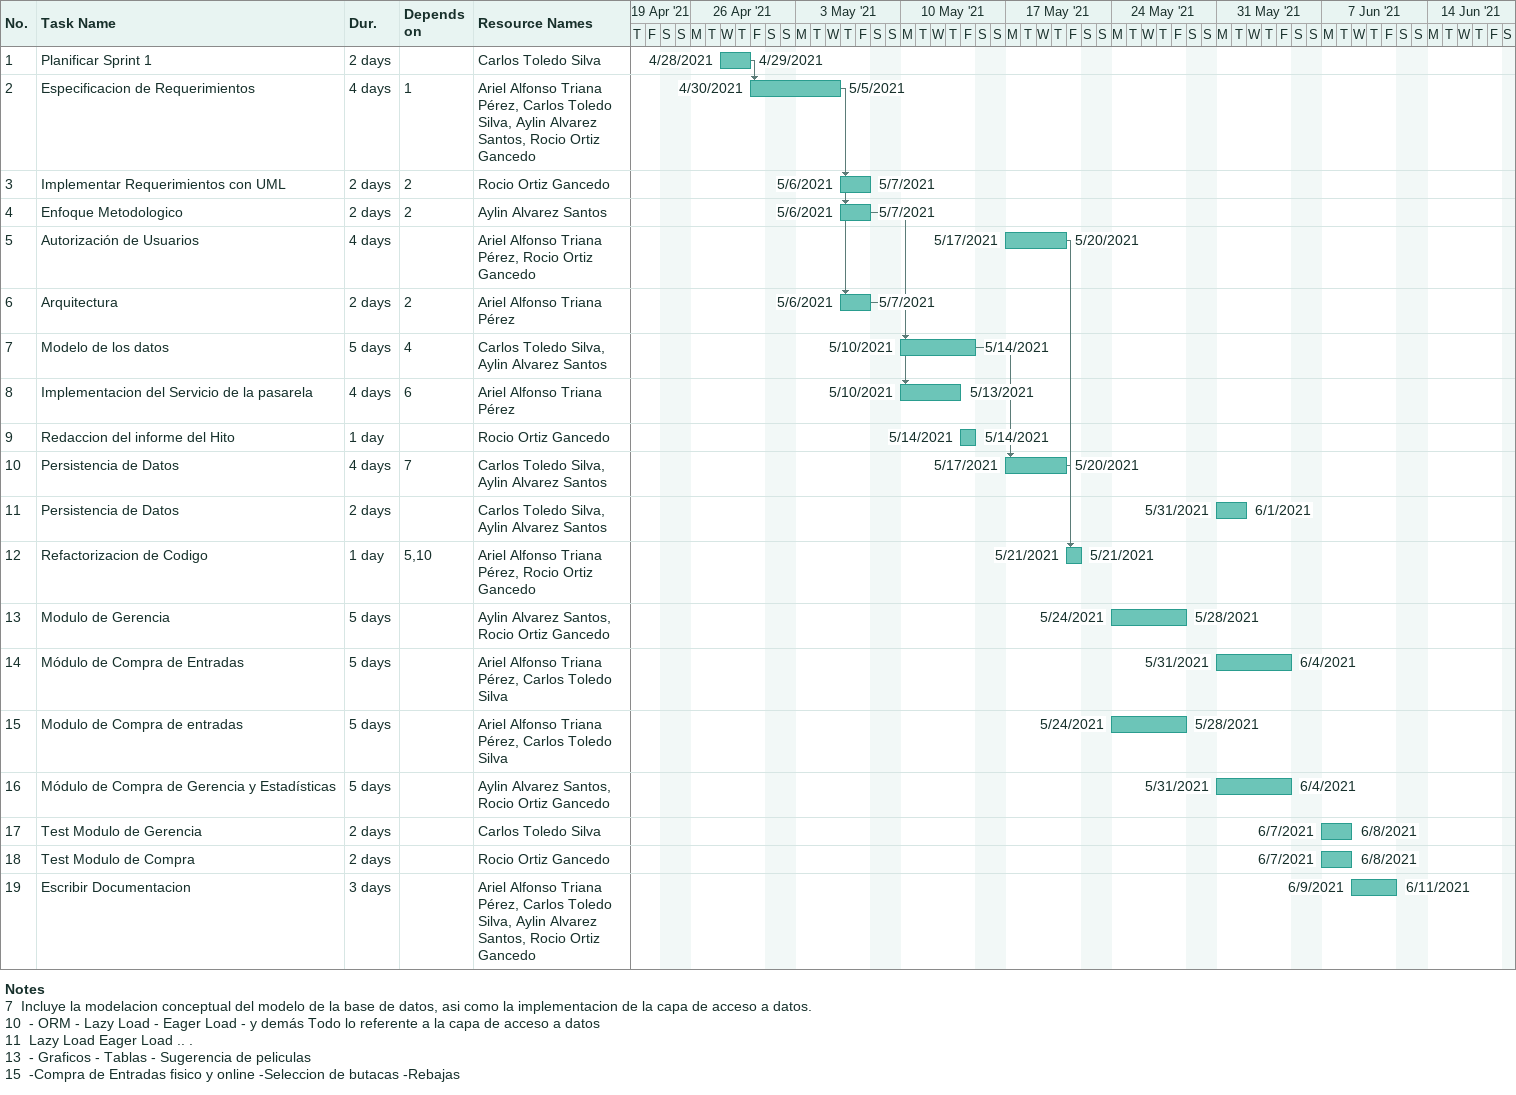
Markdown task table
| ID | Task | Duration | Start | Finish | Predecessors | Resources |
|---|---|---|---|---|---|---|
| 1 | Planificar Sprint 1 | 2d | 2021-04-28 | 2021-04-29 |  | Carlos Toledo Silva |
| 2 | Especificacion de Requerimientos | 4d | 2021-04-30 | 2021-05-05 | 1 | Ariel Alfonso Triana Pérez, Carlos Toledo Silva, Aylin Alvarez Santos, Rocio Ortiz Gancedo |
| 3 | Implementar Requerimientos con UML | 2d | 2021-05-06 | 2021-05-07 | 2 | Rocio Ortiz Gancedo |
| 4 | Enfoque Metodologico | 2d | 2021-05-06 | 2021-05-07 | 2 | Aylin Alvarez Santos |
| 5 | Autorización de Usuarios | 4d | 2021-05-17 | 2021-05-20 |  | Ariel Alfonso Triana Pérez, Rocio Ortiz Gancedo |
| 6 | Arquitectura | 2d | 2021-05-06 | 2021-05-07 | 2 | Ariel Alfonso Triana Pérez |
| 7 | Modelo de los datos | 5d | 2021-05-10 | 2021-05-14 | 4 | Carlos Toledo Silva, Aylin Alvarez Santos |
| 8 | Implementacion del Servicio de la pasarela | 4d | 2021-05-10 | 2021-05-13 | 6 | Ariel Alfonso Triana Pérez |
| 9 | Redaccion del informe del Hito | 1d | 2021-05-14 | 2021-05-14 |  | Rocio Ortiz Gancedo |
| 10 | Persistencia de Datos | 4d | 2021-05-17 | 2021-05-20 | 7 | Carlos Toledo Silva, Aylin Alvarez Santos |
| 11 | Persistencia de Datos | 2d | 2021-05-31 | 2021-06-01 |  | Carlos Toledo Silva, Aylin Alvarez Santos |
| 12 | Refactorizacion de Codigo | 1d | 2021-05-21 | 2021-05-21 | 5, 10 | Ariel Alfonso Triana Pérez, Rocio Ortiz Gancedo |
| 13 | Modulo de Gerencia | 5d | 2021-05-24 | 2021-05-28 |  | Aylin Alvarez Santos, Rocio Ortiz Gancedo |
| 14 | Módulo de Compra de Entradas | 5d | 2021-05-31 | 2021-06-04 |  | Ariel Alfonso Triana Pérez, Carlos Toledo Silva |
| 15 | Modulo de Compra de entradas | 5d | 2021-05-24 | 2021-05-28 |  | Ariel Alfonso Triana Pérez, Carlos Toledo Silva |
| 16 | Módulo de Compra de Gerencia y Estadísticas | 5d | 2021-05-31 | 2021-06-04 |  | Aylin Alvarez Santos, Rocio Ortiz Gancedo |
| 17 | Test Modulo de Gerencia | 2d | 2021-06-07 | 2021-06-08 |  | Carlos Toledo Silva |
| 18 | Test Modulo de Compra | 2d | 2021-06-07 | 2021-06-08 |  | Rocio Ortiz Gancedo |
| 19 | Escribir Documentacion | 3d | 2021-06-09 | 2021-06-11 |  | Ariel Alfonso Triana Pérez, Carlos Toledo Silva, Aylin Alvarez Santos, Rocio Ortiz Gancedo |

Notes
- 7: Incluye la modelacion conceptual del modelo de la base de datos, asi como la implementacion de la capa de acceso a datos.
- 10: - ORM - Lazy Load - Eager Load - y demás Todo lo referente a la capa de acceso a datos
- 11: Lazy Load Eager Load .. .
- 13: - Graficos - Tablas - Sugerencia de peliculas
- 15: -Compra de Entradas fisico y online -Seleccion de butacas -Rebajas
